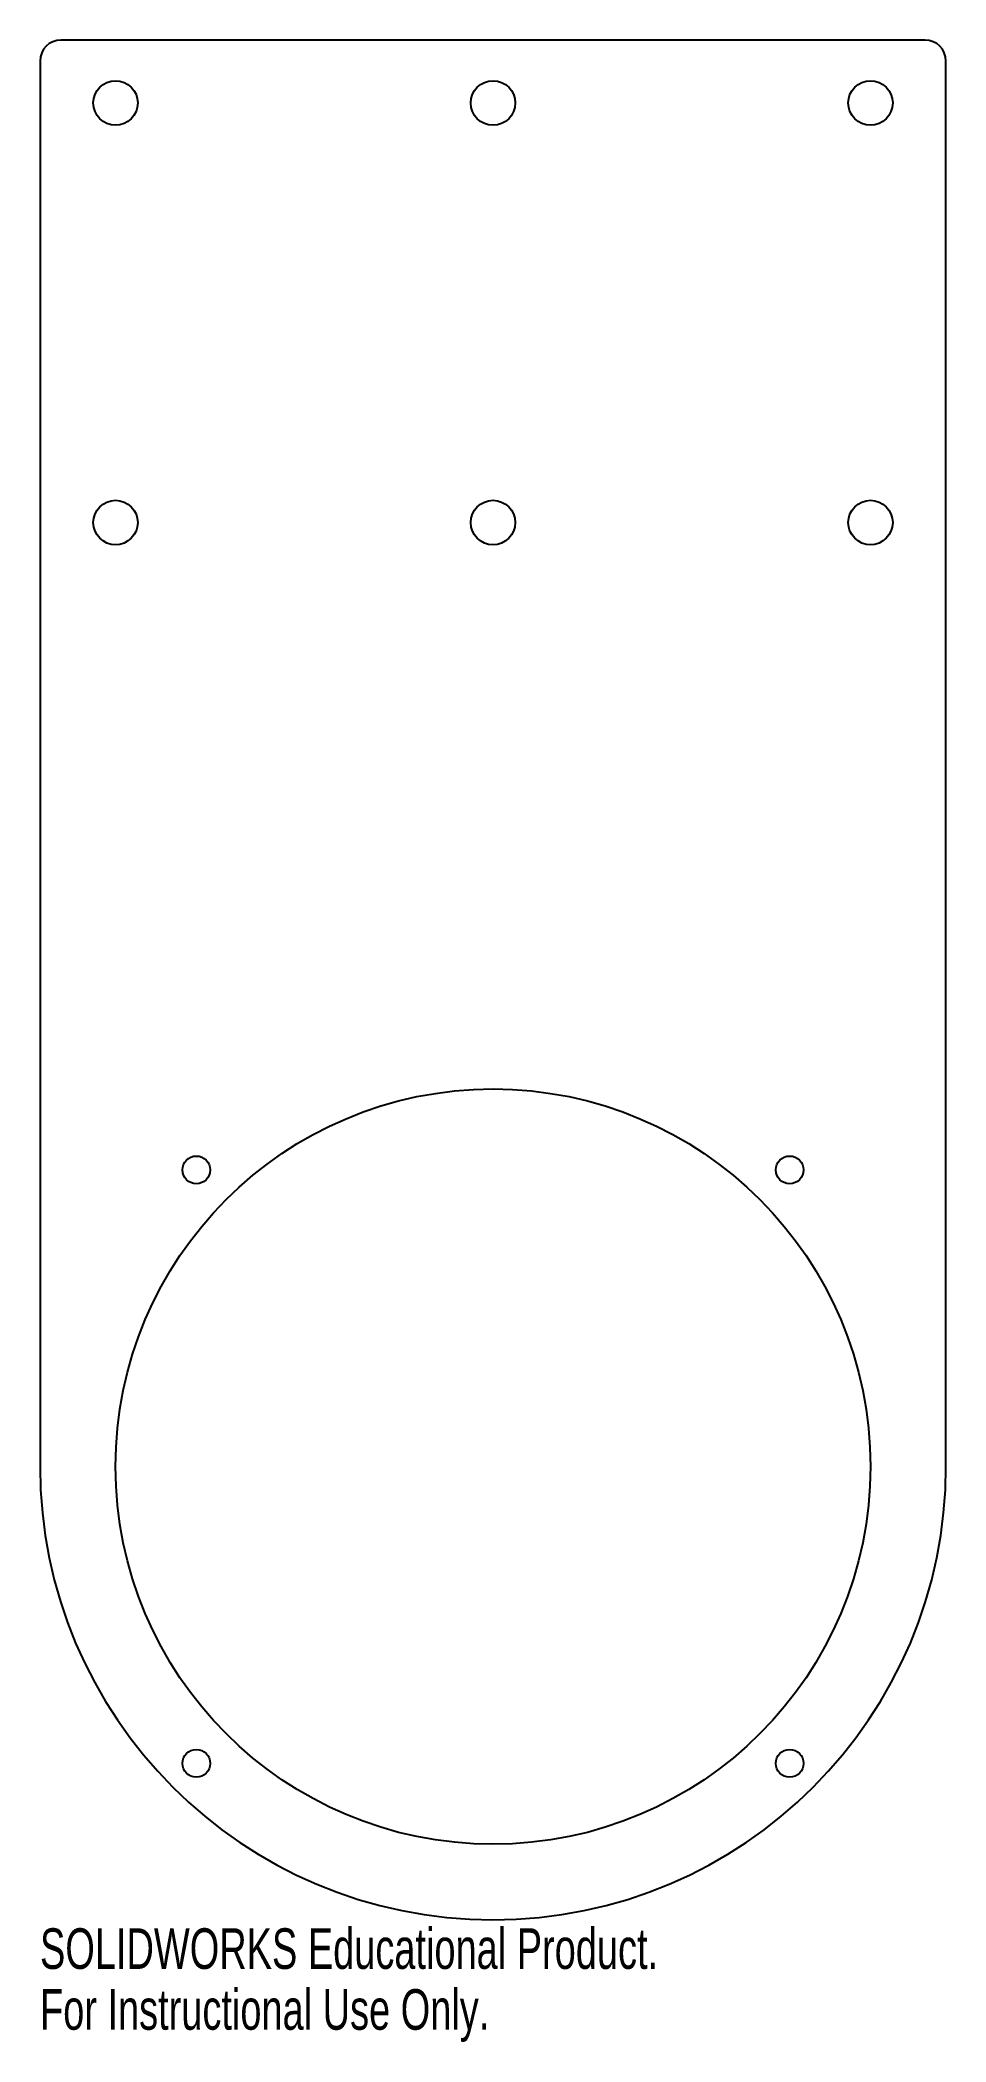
# Model space of a CAD drawing. Header units: millimetres. Extents: x -54 to 54, y -69 to 170.
import ezdxf

# ---------------------------------------------------------------- set-up
doc = ezdxf.new("R2010")
doc.units = ezdxf.units.MM
doc.styles.add('SLDTEXTSTYLE0', font='TXT', dxfattribs={"width": 0.7})

msp = doc.modelspace()

# ---------------------------------------------------------------- linework, layer by layer
at = {"color": 7, "linetype": 'Continuous', "lineweight": 25}
for p, q in [((51.5, 170), (-51.5, 170)), ((-54, 167.5), (-54, 0)), ((54, 0), (54, 167.5))]:
    msp.add_line(p, q, dxfattribs=at)
for centre, radius in [((-45, 162.5), 2.65), ((0, 162.5), 2.65), ((45, 162.5), 2.65), ((-45, 112.5), 2.65), ((0, 112.5), 2.65), ((45, 112.5), 2.65), ((0, 0), 45), ((-35.36, 35.36), 1.65), ((35.36, 35.36), 1.65), ((-35.36, -35.36), 1.65), ((35.36, -35.36), 1.65)]:
    msp.add_circle(centre, radius, dxfattribs=at)
for centre, radius, start, end in [((-51.5, 167.5), 2.5, 90, 180), ((51.5, 167.5), 2.5, 0, 90), ((0, 0), 54, 180, 0)]:
    msp.add_arc(centre, radius, start, end, dxfattribs=at)

# ---------------------------------------------------------------- texts
at = {"color": 7, "linetype": 'Continuous', "char_height": 4.8336, "attachment_point": 1, "style": 'SLDTEXTSTYLE0'}
for s, insert in [('SOLIDWORKS Educational Product.', (-54, -55.02)), ('For Instructional Use Only.', (-54, -62.27))]:
    msp.add_mtext(s, dxfattribs=dict(at, insert=insert))

doc.saveas('drawing.dxf')
